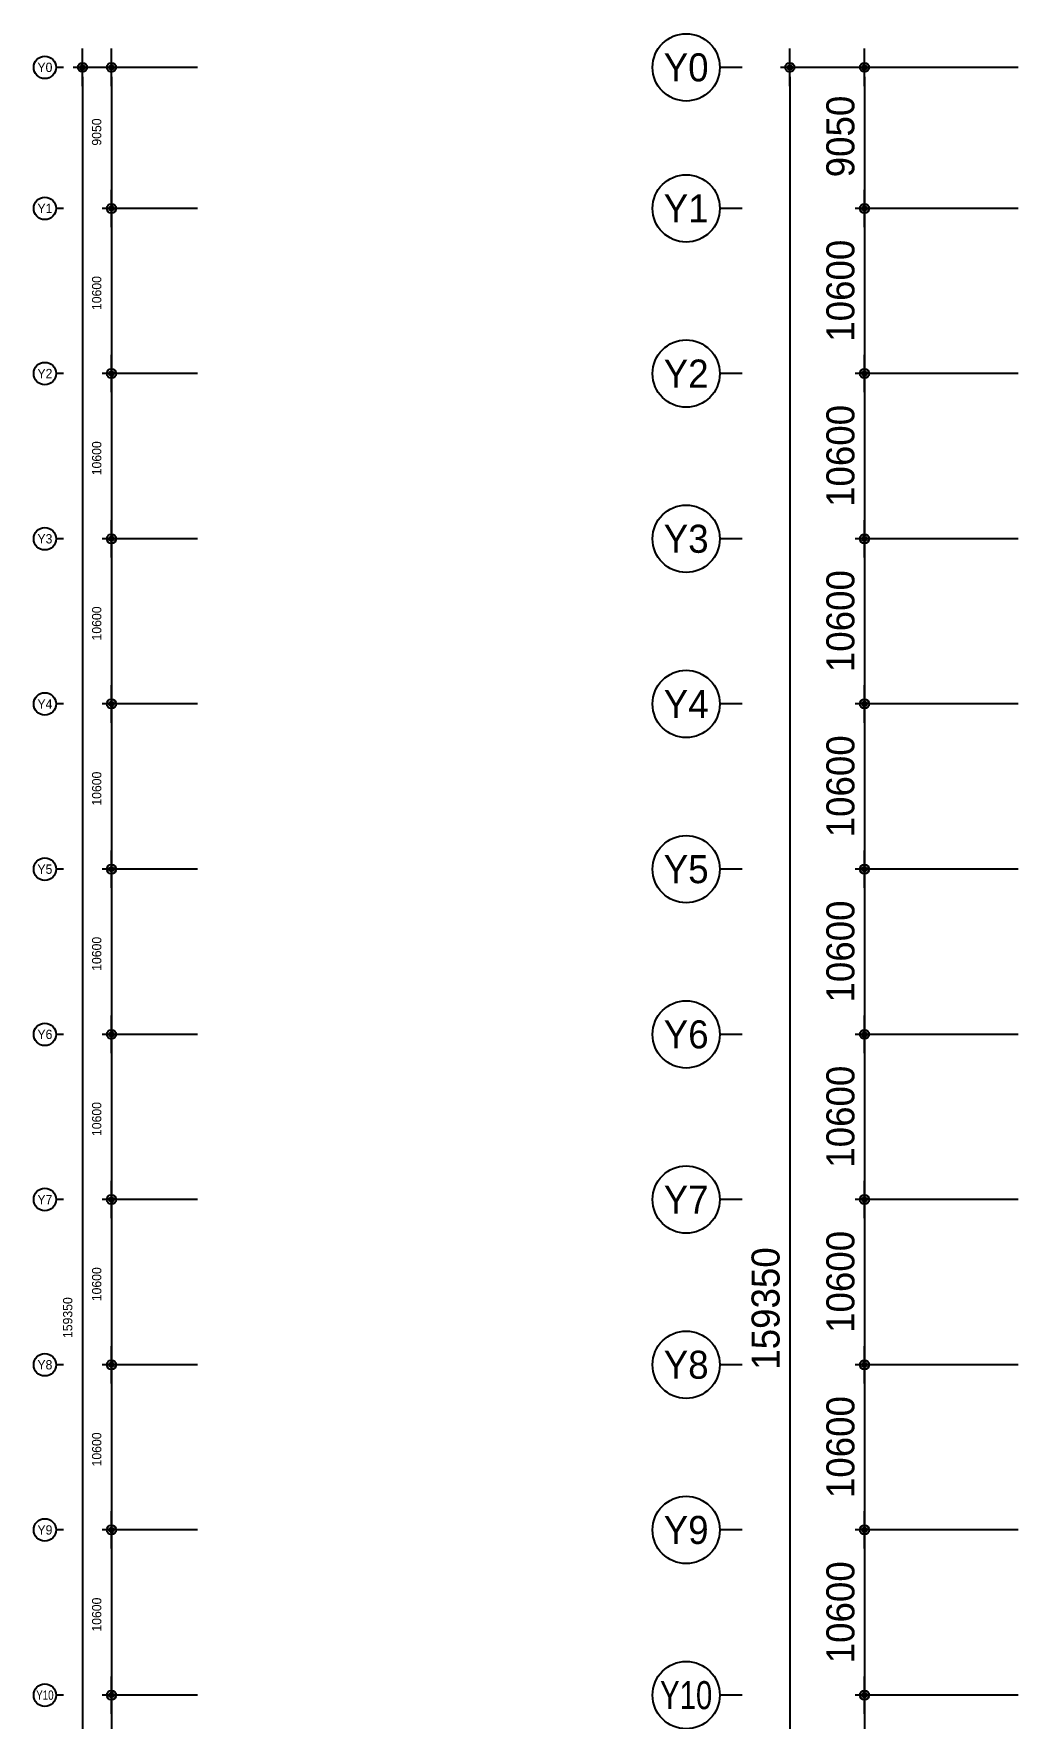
# Model space of a CAD drawing. Header units: millimetres. Extents: x -7718 to 421089, y 87466 to 341395.
# Drawn here: x -7718 to 55474, y 148122 to 256219 of the extents above; entities that cross this region are included whole.
import ezdxf
from ezdxf.enums import TextEntityAlignment as Align

# ---------------------------------------------------------------- set-up
doc = ezdxf.new("R2010")
doc.units = ezdxf.units.MM
doc.header["$LTSCALE"] = 200
doc.header["$MEASUREMENT"] = 0
doc.layers.add('e-plan', color=9, linetype='CONTINUOUS')
doc.styles.add('돋움', font='Dotum.ttf')

# ---------------------------------------------------------------- blocks, each defined once
blk = doc.blocks.new('A$C2E7106E5')
at = {"layer": 'e-plan'}
for p, q in [((-81689, -32134), (-81689, -29734)), ((-79832, -32134), (-79832, -29734)), ((-36301, -32134), (-36301, -29734)), ((-31501, -32134), (-31501, -29734)), ((-82901, -30934), (-83381, -30934)), ((-74306, -30934), (-82289, -30934)), ((-74312, -30934), (-80432, -30934)), ((-39346, -30934), (-40786, -30934)), ((-21629, -30934), (-36901, -30934)), ((-21635, -30934), (-32101, -30934)), ((-81689, -31534), (-81689, -189684)), ((-79832, -31534), (-79832, -39384)), ((-36301, -31534), (-36301, -189684)), ((-31501, -31534), (-31501, -39384)), ((-79832, -41184), (-79832, -38784)), ((-79832, -38784), (-79832, -41184)), ((-31501, -41184), (-31501, -38784)), ((-31501, -38784), (-31501, -41184)), ((-82901, -39984), (-83381, -39984)), ((-74312, -39984), (-80432, -39984)), ((-74312, -39984), (-80432, -39984)), ((-39346, -39984), (-40786, -39984)), ((-21635, -39984), (-32101, -39984)), ((-21635, -39984), (-32101, -39984)), ((-79832, -40584), (-79832, -49984)), ((-31501, -40584), (-31501, -49984)), ((-79832, -49384), (-79832, -51784)), ((-79832, -51784), (-79832, -49384)), ((-31501, -49384), (-31501, -51784)), ((-31501, -51784), (-31501, -49384)), ((-82901, -50584), (-83381, -50584)), ((-74312, -50584), (-80432, -50584)), ((-74312, -50584), (-80432, -50584)), ((-39346, -50584), (-40786, -50584)), ((-21635, -50584), (-32101, -50584)), ((-21635, -50584), (-32101, -50584)), ((-79832, -51184), (-79832, -60584)), ((-31501, -51184), (-31501, -60584)), ((-79832, -59984), (-79832, -62384)), ((-79832, -62384), (-79832, -59984)), ((-31501, -59984), (-31501, -62384)), ((-31501, -62384), (-31501, -59984)), ((-82901, -61184), (-83381, -61184)), ((-74312, -61184), (-80432, -61184)), ((-74312, -61184), (-80432, -61184)), ((-39346, -61184), (-40786, -61184)), ((-21635, -61184), (-32101, -61184)), ((-21635, -61184), (-32101, -61184)), ((-79832, -61784), (-79832, -71184)), ((-31501, -61784), (-31501, -71184)), ((-79832, -70584), (-79832, -72984)), ((-79832, -72984), (-79832, -70584)), ((-31501, -70584), (-31501, -72984)), ((-31501, -72984), (-31501, -70584)), ((-82901, -71784), (-83381, -71784)), ((-74312, -71784), (-80432, -71784)), ((-74312, -71784), (-80432, -71784)), ((-79832, -72384), (-79832, -81784)), ((-39346, -71784), (-40786, -71784)), ((-21635, -71784), (-32101, -71784)), ((-21635, -71784), (-32101, -71784)), ((-31501, -72384), (-31501, -81784)), ((-79832, -81184), (-79832, -83584)), ((-79832, -83584), (-79832, -81184)), ((-31501, -81184), (-31501, -83584)), ((-31501, -83584), (-31501, -81184)), ((-82901, -82384), (-83381, -82384)), ((-74312, -82384), (-80432, -82384)), ((-74312, -82384), (-80432, -82384)), ((-79832, -82984), (-79832, -92384)), ((-39346, -82384), (-40786, -82384)), ((-21635, -82384), (-32101, -82384)), ((-21635, -82384), (-32101, -82384)), ((-31501, -82984), (-31501, -92384)), ((-79832, -91784), (-79832, -94184)), ((-79832, -94184), (-79832, -91784)), ((-31501, -91784), (-31501, -94184)), ((-31501, -94184), (-31501, -91784)), ((-82901, -92984), (-83381, -92984)), ((-74312, -92984), (-80432, -92984)), ((-74312, -92984), (-80432, -92984)), ((-79832, -93584), (-79832, -102984)), ((-39346, -92984), (-40786, -92984)), ((-21635, -92984), (-32101, -92984)), ((-21635, -92984), (-32101, -92984)), ((-31501, -93584), (-31501, -102984)), ((-79832, -102384), (-79832, -104784)), ((-79832, -104784), (-79832, -102384)), ((-31501, -102384), (-31501, -104784)), ((-31501, -104784), (-31501, -102384)), ((-82901, -103584), (-83381, -103584)), ((-74312, -103584), (-80432, -103584)), ((-74312, -103584), (-80432, -103584)), ((-39346, -103584), (-40786, -103584)), ((-21635, -103584), (-32101, -103584)), ((-21635, -103584), (-32101, -103584)), ((-79832, -104184), (-79832, -113584)), ((-31501, -104184), (-31501, -113584)), ((-79832, -112984), (-79832, -115384)), ((-79832, -115384), (-79832, -112984)), ((-31501, -112984), (-31501, -115384)), ((-31501, -115384), (-31501, -112984)), ((-82901, -114184), (-83381, -114184)), ((-74312, -114184), (-80432, -114184)), ((-74312, -114184), (-80432, -114184)), ((-39346, -114184), (-40786, -114184)), ((-21635, -114184), (-32101, -114184)), ((-21635, -114184), (-32101, -114184)), ((-79832, -114784), (-79832, -124184)), ((-31501, -114784), (-31501, -124184)), ((-79832, -123584), (-79832, -125984)), ((-79832, -125984), (-79832, -123584)), ((-31501, -123584), (-31501, -125984)), ((-31501, -125984), (-31501, -123584)), ((-82901, -124784), (-83381, -124784)), ((-74312, -124784), (-80432, -124784)), ((-74312, -124784), (-80432, -124784)), ((-79832, -125384), (-79832, -134784)), ((-39346, -124784), (-40786, -124784)), ((-21635, -124784), (-32101, -124784)), ((-21635, -124784), (-32101, -124784)), ((-31501, -125384), (-31501, -134784)), ((-79832, -134184), (-79832, -136584)), ((-79832, -136584), (-79832, -134184)), ((-31501, -134184), (-31501, -136584)), ((-31501, -136584), (-31501, -134184)), ((-82901, -135384), (-83381, -135384)), ((-74312, -135384), (-80432, -135384)), ((-74312, -135384), (-80432, -135384)), ((-79832, -135984), (-79832, -145384)), ((-39346, -135384), (-40786, -135384)), ((-21635, -135384), (-32101, -135384)), ((-21635, -135384), (-32101, -135384)), ((-31501, -135984), (-31501, -145384))]:
    blk.add_line(p, q, dxfattribs=at)
for centre, radius in [((-42946, -30934), 2160), ((-84101, -30934), 720), ((-81689, -30934), 300), ((-81689, -30934), 150), ((-79832, -30934), 300), ((-79832, -30934), 150), ((-36301, -30934), 300), ((-36301, -30934), 150), ((-31501, -30934), 300), ((-31501, -30934), 150), ((-42946, -39984), 2160), ((-84101, -39984), 720), ((-79832, -39984), 300), ((-79832, -39984), 300), ((-79832, -39984), 150), ((-79832, -39984), 150), ((-31501, -39984), 300), ((-31501, -39984), 300), ((-31501, -39984), 150), ((-31501, -39984), 150), ((-42946, -50584), 2160), ((-84101, -50584), 720), ((-79832, -50584), 300), ((-79832, -50584), 300), ((-79832, -50584), 150), ((-79832, -50584), 150), ((-31501, -50584), 300), ((-31501, -50584), 300), ((-31501, -50584), 150), ((-31501, -50584), 150), ((-42946, -61184), 2160), ((-84101, -61184), 720), ((-79832, -61184), 300), ((-79832, -61184), 300), ((-79832, -61184), 150), ((-79832, -61184), 150), ((-31501, -61184), 300), ((-31501, -61184), 300), ((-31501, -61184), 150), ((-31501, -61184), 150), ((-42946, -71784), 2160), ((-84101, -71784), 720), ((-79832, -71784), 300), ((-79832, -71784), 300), ((-79832, -71784), 150), ((-79832, -71784), 150), ((-31501, -71784), 300), ((-31501, -71784), 300), ((-31501, -71784), 150), ((-31501, -71784), 150), ((-42946, -82384), 2160), ((-84101, -82384), 720), ((-79832, -82384), 300), ((-79832, -82384), 300), ((-31501, -82384), 300), ((-31501, -82384), 300), ((-79832, -82384), 150), ((-79832, -82384), 150), ((-31501, -82384), 150), ((-31501, -82384), 150), ((-42946, -92984), 2160), ((-84101, -92984), 720), ((-79832, -92984), 300), ((-79832, -92984), 300), ((-79832, -92984), 150), ((-79832, -92984), 150), ((-31501, -92984), 300), ((-31501, -92984), 300), ((-31501, -92984), 150), ((-31501, -92984), 150), ((-42946, -103584), 2160), ((-84101, -103584), 720), ((-79832, -103584), 300), ((-79832, -103584), 300), ((-79832, -103584), 150), ((-79832, -103584), 150), ((-31501, -103584), 300), ((-31501, -103584), 300), ((-31501, -103584), 150), ((-31501, -103584), 150), ((-42946, -114184), 2160), ((-84101, -114184), 720), ((-79832, -114184), 300), ((-79832, -114184), 300), ((-79832, -114184), 150), ((-79832, -114184), 150), ((-31501, -114184), 300), ((-31501, -114184), 300), ((-31501, -114184), 150), ((-31501, -114184), 150), ((-42946, -124784), 2160), ((-84101, -124784), 720), ((-79832, -124784), 300), ((-79832, -124784), 300), ((-79832, -124784), 150), ((-79832, -124784), 150), ((-31501, -124784), 300), ((-31501, -124784), 300), ((-31501, -124784), 150), ((-31501, -124784), 150), ((-42946, -135384), 2160), ((-84101, -135384), 720), ((-79832, -135384), 300), ((-79832, -135384), 300), ((-31501, -135384), 300), ((-31501, -135384), 300), ((-79832, -135384), 150), ((-79832, -135384), 150), ((-31501, -135384), 150), ((-31501, -135384), 150)]:
    blk.add_circle(centre, radius, dxfattribs=at)
at = {"layer": 'e-plan', "style": '돋움'}
for s, height, p in [('Y0', 1800, (-42946, -30934)), ('Y0', 600, (-84101, -30934)), ('Y1', 600, (-84101, -39984)), ('Y1', 1800, (-42946, -39984)), ('Y2', 1800, (-42946, -50584)), ('Y2', 600, (-84101, -50584)), ('Y3', 1800, (-42946, -61184)), ('Y3', 600, (-84101, -61184)), ('Y4', 1800, (-42946, -71784)), ('Y4', 600, (-84101, -71784)), ('Y5', 600, (-84101, -82384)), ('Y5', 1800, (-42946, -82384)), ('Y6', 600, (-84101, -92984)), ('Y6', 1800, (-42946, -92984)), ('Y7', 1800, (-42946, -103584)), ('Y7', 600, (-84101, -103584)), ('Y8', 1800, (-42946, -114184)), ('Y8', 600, (-84101, -114184)), ('Y9', 1800, (-42946, -124784)), ('Y9', 600, (-84101, -124784))]:
    blk.add_text(s, height=height, dxfattribs=at).set_placement(p, align=Align.MIDDLE_CENTER)
for s, height, p in [('9050', 1800, (-32151, -37990)), ('9050', 600, (-80482, -35957)), ('10600', 1800, (-32148, -48542)), ('10600', 600, (-80479, -46509)), ('10600', 1800, (-32148, -59142)), ('10600', 600, (-80479, -57109)), ('10600', 1800, (-32148, -69742)), ('10600', 600, (-80479, -67709)), ('10600', 1800, (-32148, -80342)), ('10600', 600, (-80479, -78309)), ('10600', 1800, (-32148, -90942)), ('10600', 600, (-80479, -88909)), ('10600', 1800, (-32148, -101542)), ('10600', 600, (-80479, -99509)), ('10600', 1800, (-32148, -112142)), ('159350', 1800, (-36951, -114504)), ('10600', 600, (-80479, -110109)), ('159350', 600, (-82339, -112471)), ('10600', 1800, (-32148, -122742)), ('10600', 600, (-80479, -120709)), ('10600', 1800, (-32148, -133342)), ('10600', 600, (-80479, -131309))]:
    blk.add_text(s, height=height, rotation=90, dxfattribs=at).set_placement(p)
at = {"layer": 'e-plan', "style": '돋움', "width": 0.8}
for height, p in [(600, (-84101, -135384)), (1800, (-42946, -135384))]:
    blk.add_text('Y10', height=height, dxfattribs=at).set_placement(p, align=Align.MIDDLE_CENTER)

msp = doc.modelspace()

# ---------------------------------------------------------------- block references
at = {"layer": 'e-plan'}
msp.add_blockref('A$C2E7106E5', (77103, 284993), dxfattribs=at)

doc.saveas('drawing.dxf')
